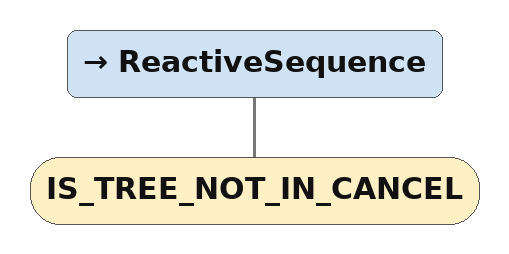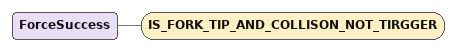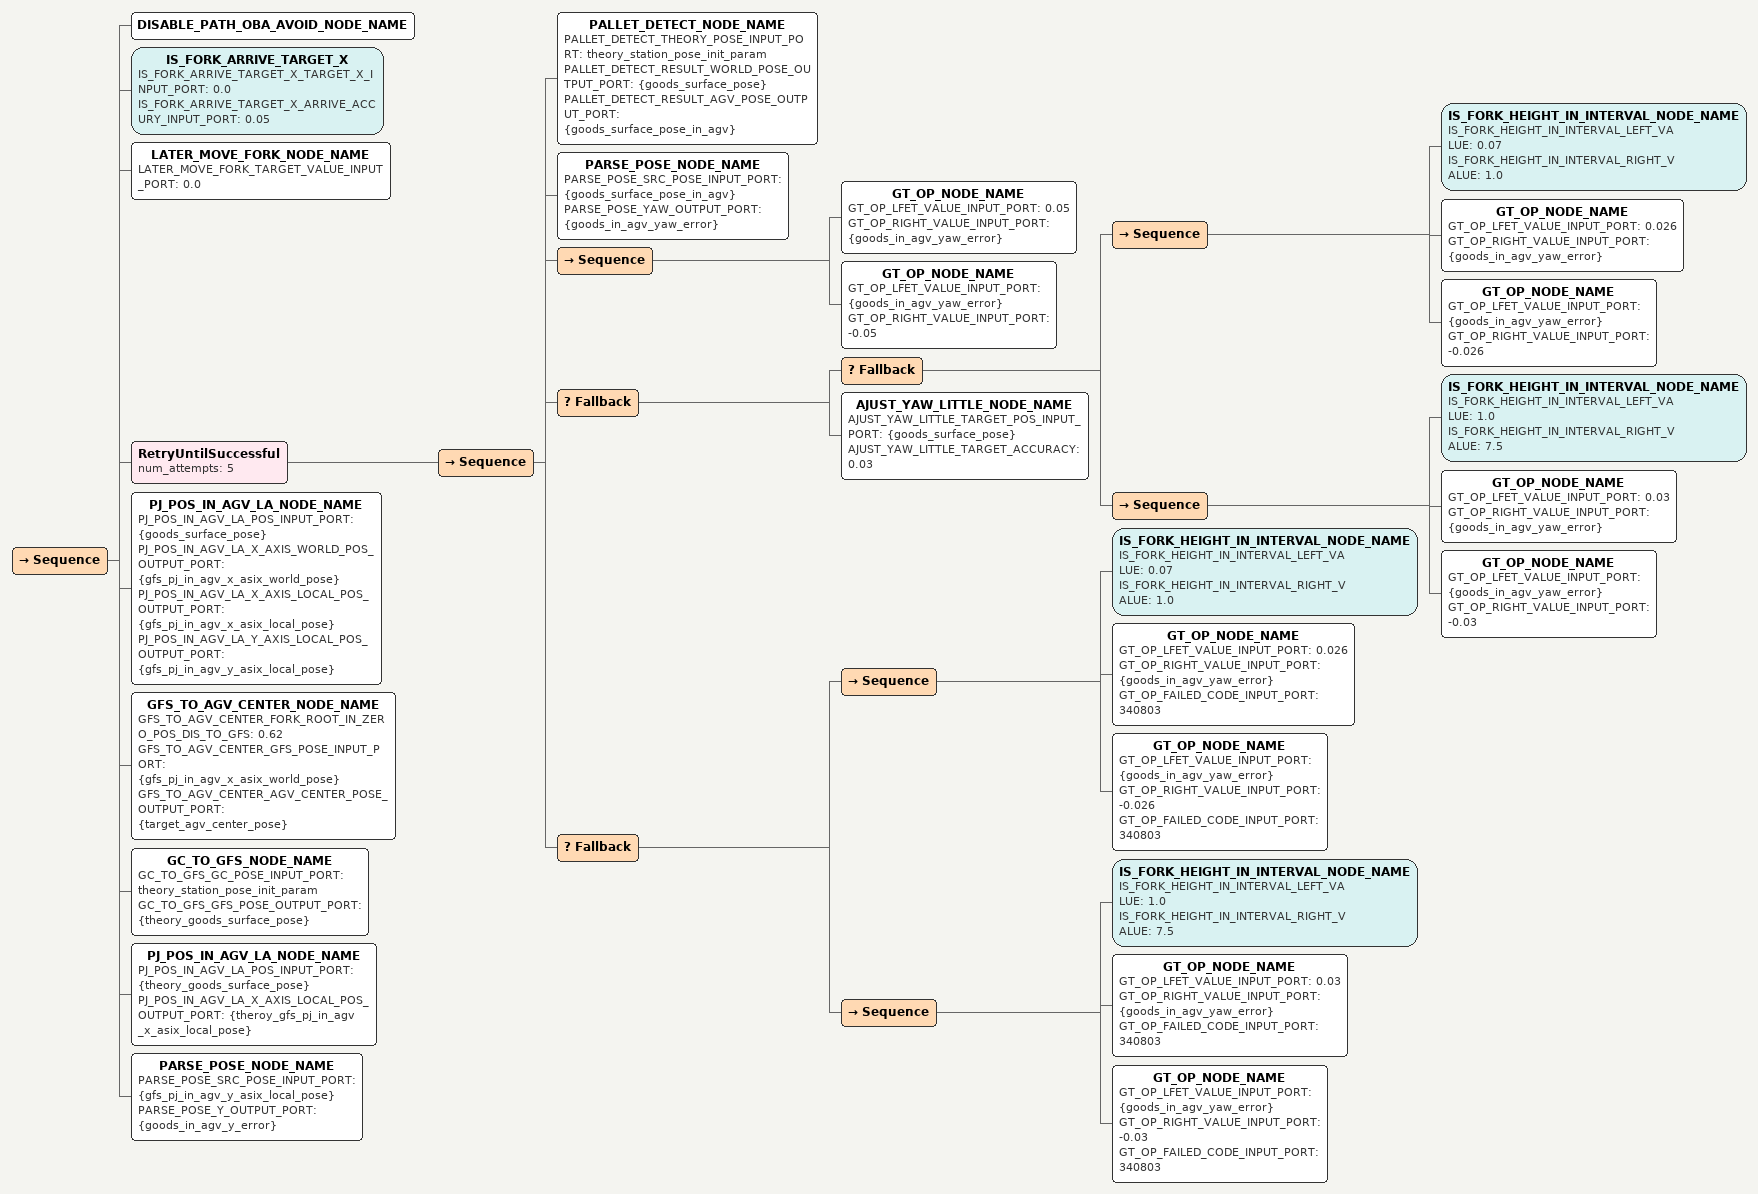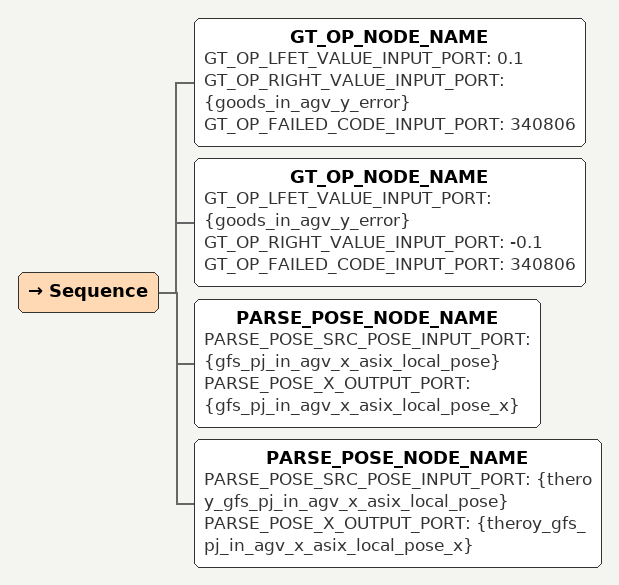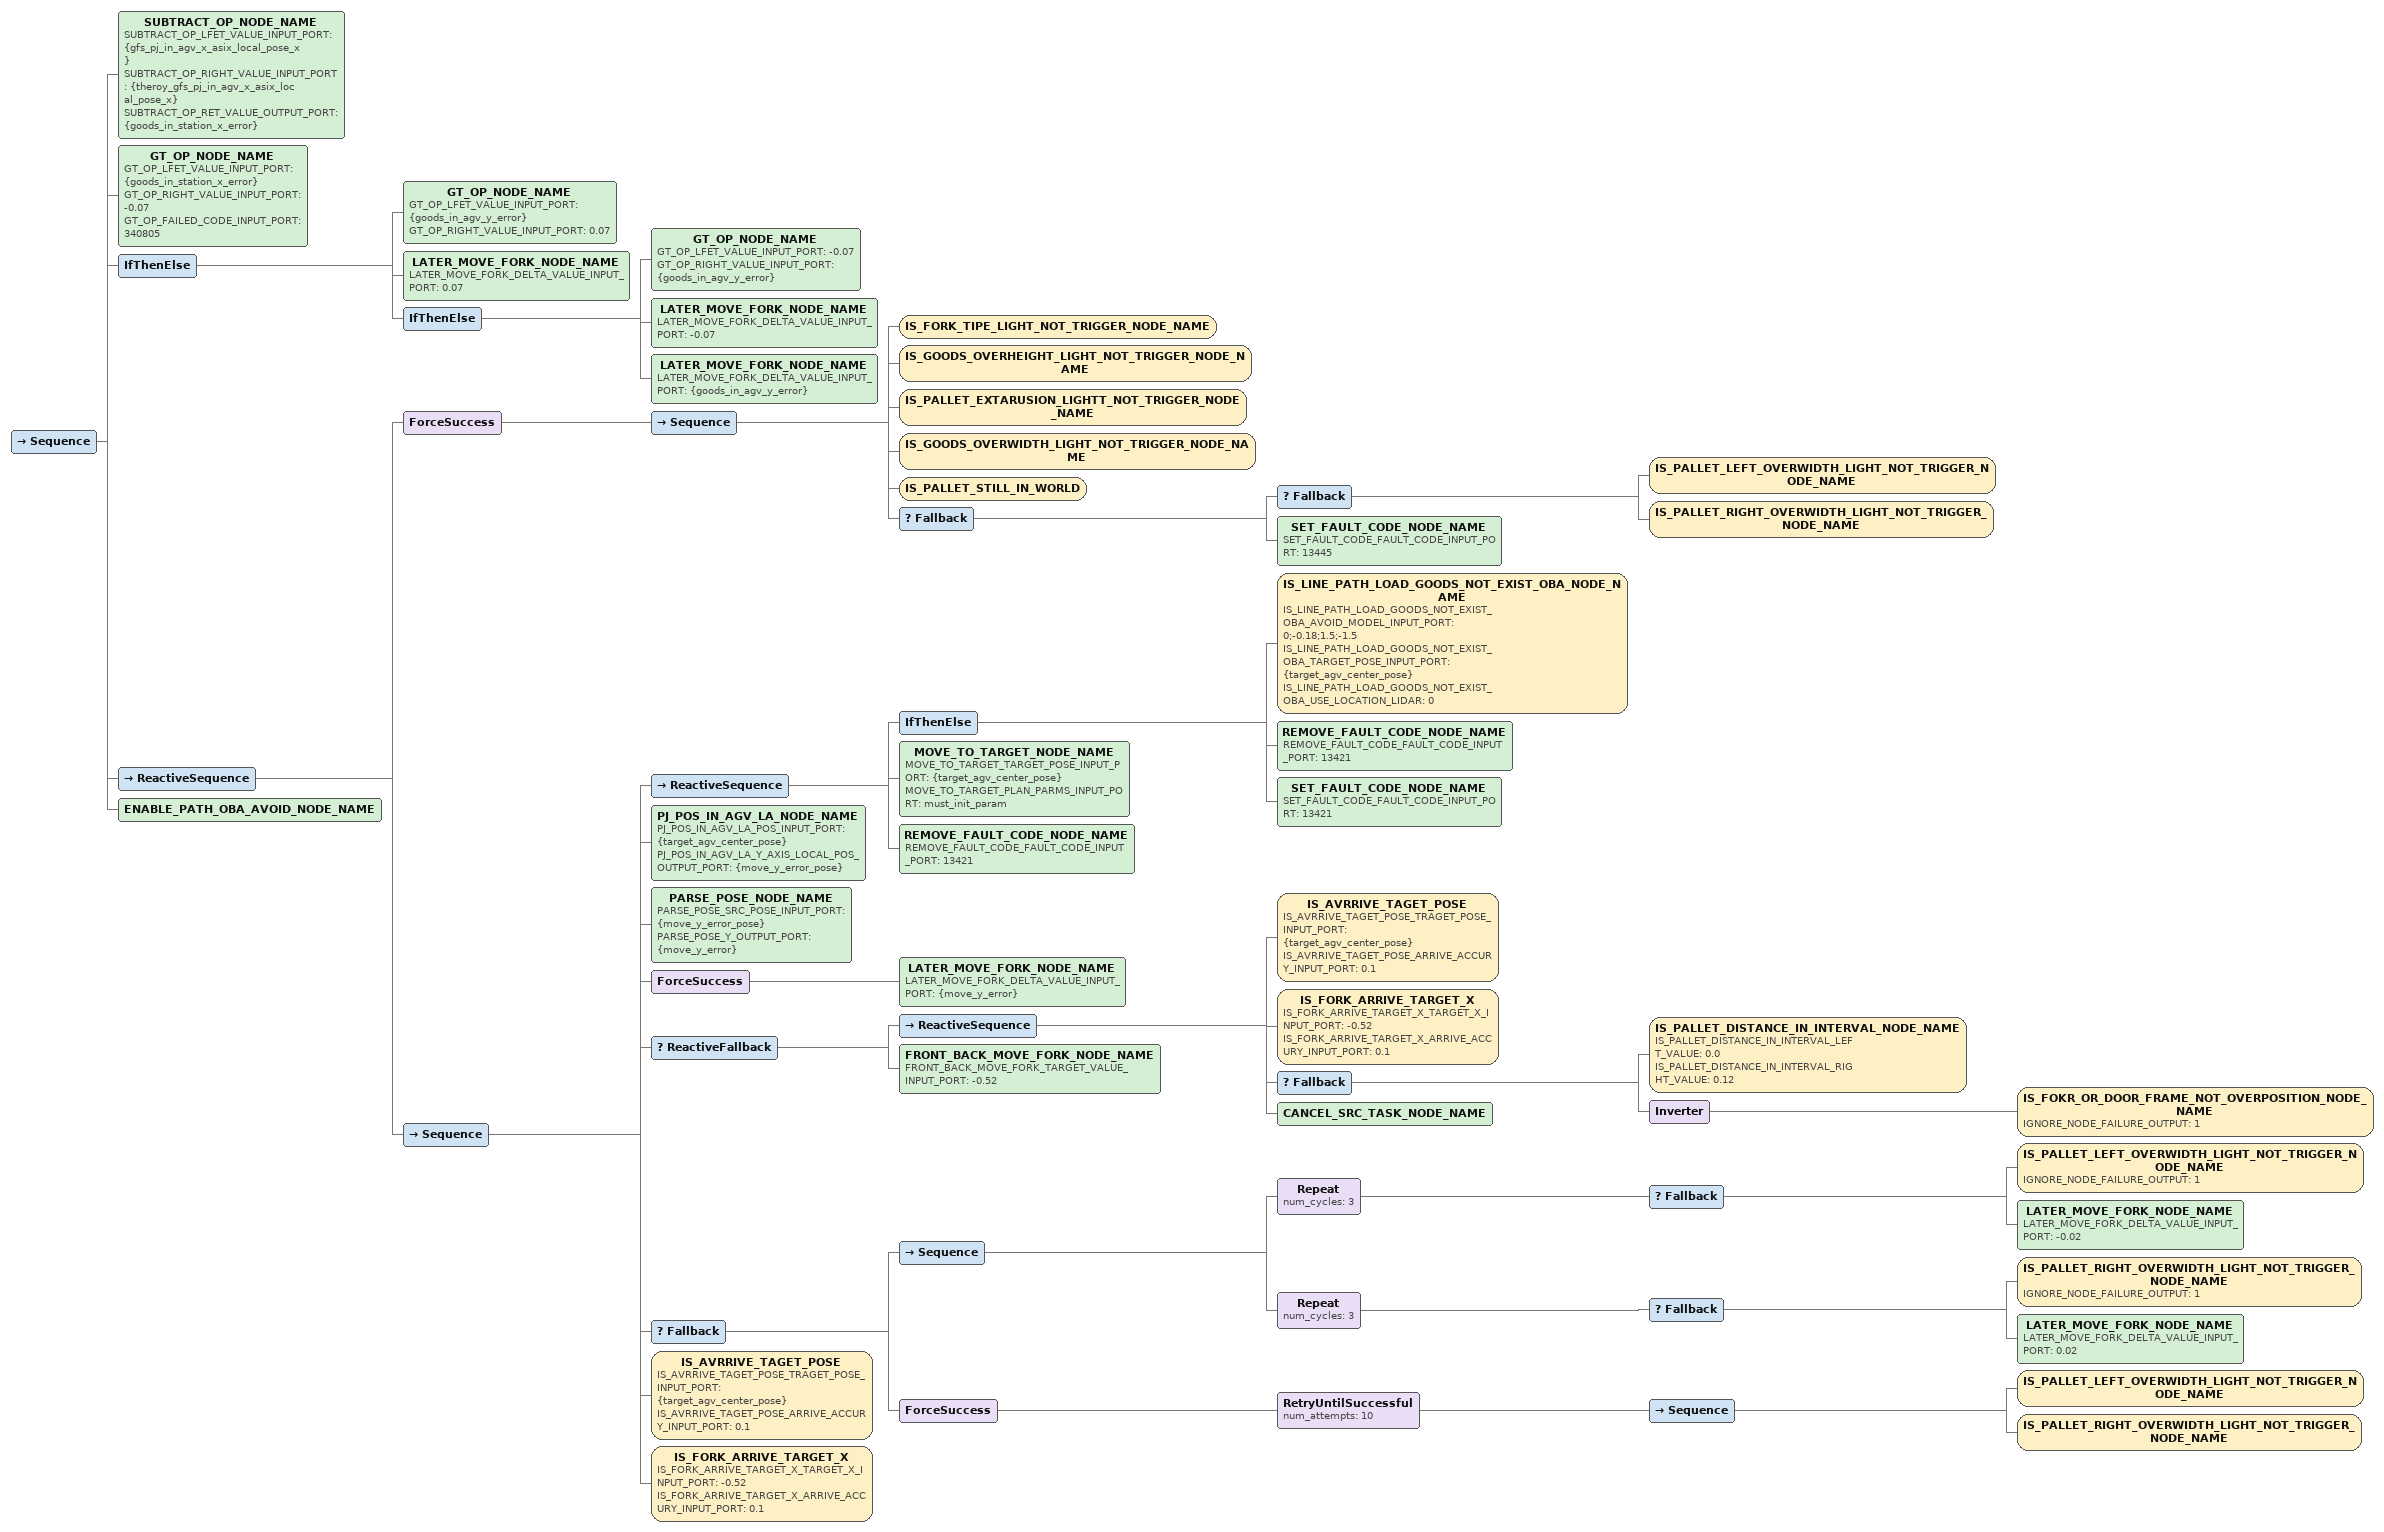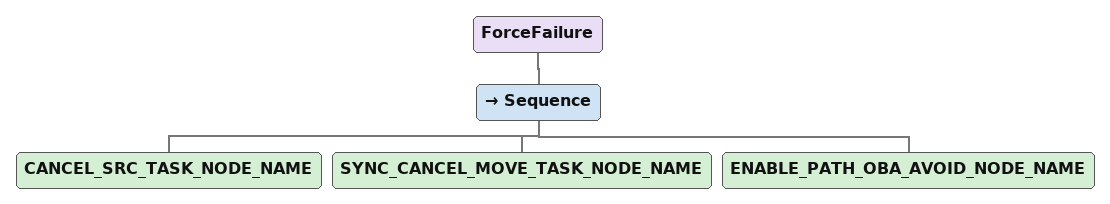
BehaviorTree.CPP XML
<ReactiveSequence>
<IS_TREE_NOT_IN_CANCEL/>
</ReactiveSequence>

<ForceSuccess>
   <IS_FORK_TIP_AND_COLLISON_NOT_TIRGGER/>
</ForceSuccess>

<Sequence>
   <DISABLE_PATH_OBA_AVOID_NODE_NAME/>
   <IS_FORK_ARRIVE_TARGET_X IS_FORK_ARRIVE_TARGET_X_TARGET_X_INPUT_PORT="0.0" IS_FORK_ARRIVE_TARGET_X_ARRIVE_ACCURY_INPUT_PORT="0.05"/>
   <LATER_MOVE_FORK_NODE_NAME LATER_MOVE_FORK_TARGET_VALUE_INPUT_PORT="0.0"/>
   <RetryUntilSuccessful num_attempts="5">
      <Sequence>
         <PALLET_DETECT_NODE_NAME PALLET_DETECT_THEORY_POSE_INPUT_PORT="theory_station_pose_init_param" PALLET_DETECT_RESULT_WORLD_POSE_OUTPUT_PORT="{goods_surface_pose}" PALLET_DETECT_RESULT_AGV_POSE_OUTPUT_PORT="{goods_surface_pose_in_agv}"/>
         <PARSE_POSE_NODE_NAME PARSE_POSE_SRC_POSE_INPUT_PORT="{goods_surface_pose_in_agv}" PARSE_POSE_YAW_OUTPUT_PORT="{goods_in_agv_yaw_error}"/>

         <Sequence>
            <GT_OP_NODE_NAME GT_OP_LFET_VALUE_INPUT_PORT="0.05" GT_OP_RIGHT_VALUE_INPUT_PORT="{goods_in_agv_yaw_error}"/>
            <GT_OP_NODE_NAME GT_OP_LFET_VALUE_INPUT_PORT="{goods_in_agv_yaw_error}" GT_OP_RIGHT_VALUE_INPUT_PORT="-0.05"/>
         </Sequence>

         <Fallback>
            <Fallback>
                <Sequence>
                  <IS_FORK_HEIGHT_IN_INTERVAL_NODE_NAME IS_FORK_HEIGHT_IN_INTERVAL_LEFT_VALUE="0.07" IS_FORK_HEIGHT_IN_INTERVAL_RIGHT_VALUE="1.0"/>
                  <GT_OP_NODE_NAME GT_OP_LFET_VALUE_INPUT_PORT="0.026" GT_OP_RIGHT_VALUE_INPUT_PORT="{goods_in_agv_yaw_error}"/>
                  <GT_OP_NODE_NAME GT_OP_LFET_VALUE_INPUT_PORT="{goods_in_agv_yaw_error}" GT_OP_RIGHT_VALUE_INPUT_PORT="-0.026"/>
               </Sequence>
               <Sequence>
                  <IS_FORK_HEIGHT_IN_INTERVAL_NODE_NAME IS_FORK_HEIGHT_IN_INTERVAL_LEFT_VALUE="1.0" IS_FORK_HEIGHT_IN_INTERVAL_RIGHT_VALUE="7.5"/>
                  <GT_OP_NODE_NAME GT_OP_LFET_VALUE_INPUT_PORT="0.03" GT_OP_RIGHT_VALUE_INPUT_PORT="{goods_in_agv_yaw_error}"/>
                  <GT_OP_NODE_NAME GT_OP_LFET_VALUE_INPUT_PORT="{goods_in_agv_yaw_error}" GT_OP_RIGHT_VALUE_INPUT_PORT="-0.03"/>
               </Sequence>
            </Fallback>
            <AJUST_YAW_LITTLE_NODE_NAME AJUST_YAW_LITTLE_TARGET_POS_INPUT_PORT="{goods_surface_pose}" AJUST_YAW_LITTLE_TARGET_ACCURACY="0.03"/>
         </Fallback>
         <Fallback>
            <Sequence>
               <IS_FORK_HEIGHT_IN_INTERVAL_NODE_NAME IS_FORK_HEIGHT_IN_INTERVAL_LEFT_VALUE="0.07" IS_FORK_HEIGHT_IN_INTERVAL_RIGHT_VALUE="1.0"/>
               <GT_OP_NODE_NAME GT_OP_LFET_VALUE_INPUT_PORT="0.026" GT_OP_RIGHT_VALUE_INPUT_PORT="{goods_in_agv_yaw_error}" GT_OP_FAILED_CODE_INPUT_PORT="340803"/>
               <GT_OP_NODE_NAME GT_OP_LFET_VALUE_INPUT_PORT="{goods_in_agv_yaw_error}" GT_OP_RIGHT_VALUE_INPUT_PORT="-0.026" GT_OP_FAILED_CODE_INPUT_PORT="340803"/>
            </Sequence>
            <Sequence>
               <IS_FORK_HEIGHT_IN_INTERVAL_NODE_NAME IS_FORK_HEIGHT_IN_INTERVAL_LEFT_VALUE="1.0" IS_FORK_HEIGHT_IN_INTERVAL_RIGHT_VALUE="7.5"/>
               <GT_OP_NODE_NAME GT_OP_LFET_VALUE_INPUT_PORT="0.03" GT_OP_RIGHT_VALUE_INPUT_PORT="{goods_in_agv_yaw_error}" GT_OP_FAILED_CODE_INPUT_PORT="340803"/>
               <GT_OP_NODE_NAME GT_OP_LFET_VALUE_INPUT_PORT="{goods_in_agv_yaw_error}" GT_OP_RIGHT_VALUE_INPUT_PORT="-0.03" GT_OP_FAILED_CODE_INPUT_PORT="340803"/>
            </Sequence>
         </Fallback>
      </Sequence>
   </RetryUntilSuccessful>

   <PJ_POS_IN_AGV_LA_NODE_NAME PJ_POS_IN_AGV_LA_POS_INPUT_PORT="{goods_surface_pose}" PJ_POS_IN_AGV_LA_X_AXIS_WORLD_POS_OUTPUT_PORT="{gfs_pj_in_agv_x_asix_world_pose}" PJ_POS_IN_AGV_LA_X_AXIS_LOCAL_POS_OUTPUT_PORT="{gfs_pj_in_agv_x_asix_local_pose}" PJ_POS_IN_AGV_LA_Y_AXIS_LOCAL_POS_OUTPUT_PORT="{gfs_pj_in_agv_y_asix_local_pose}"/>
   <GFS_TO_AGV_CENTER_NODE_NAME GFS_TO_AGV_CENTER_FORK_ROOT_IN_ZERO_POS_DIS_TO_GFS="0.62" GFS_TO_AGV_CENTER_GFS_POSE_INPUT_PORT="{gfs_pj_in_agv_x_asix_world_pose}" GFS_TO_AGV_CENTER_AGV_CENTER_POSE_OUTPUT_PORT="{target_agv_center_pose}"/>
   <GC_TO_GFS_NODE_NAME GC_TO_GFS_GC_POSE_INPUT_PORT="theory_station_pose_init_param" GC_TO_GFS_GFS_POSE_OUTPUT_PORT="{theory_goods_surface_pose}"/>
   <PJ_POS_IN_AGV_LA_NODE_NAME PJ_POS_IN_AGV_LA_POS_INPUT_PORT="{theory_goods_surface_pose}" PJ_POS_IN_AGV_LA_X_AXIS_LOCAL_POS_OUTPUT_PORT="{theroy_gfs_pj_in_agv_x_asix_local_pose}"/>
   <PARSE_POSE_NODE_NAME PARSE_POSE_SRC_POSE_INPUT_PORT="{gfs_pj_in_agv_y_asix_local_pose}" PARSE_POSE_Y_OUTPUT_PORT="{goods_in_agv_y_error}"/>
</Sequence>

<Sequence>
   <GT_OP_NODE_NAME GT_OP_LFET_VALUE_INPUT_PORT="0.1" GT_OP_RIGHT_VALUE_INPUT_PORT="{goods_in_agv_y_error}" GT_OP_FAILED_CODE_INPUT_PORT="340806"/>
   <GT_OP_NODE_NAME GT_OP_LFET_VALUE_INPUT_PORT="{goods_in_agv_y_error}" GT_OP_RIGHT_VALUE_INPUT_PORT="-0.1" GT_OP_FAILED_CODE_INPUT_PORT="340806"/>
   <PARSE_POSE_NODE_NAME PARSE_POSE_SRC_POSE_INPUT_PORT="{gfs_pj_in_agv_x_asix_local_pose}" PARSE_POSE_X_OUTPUT_PORT="{gfs_pj_in_agv_x_asix_local_pose_x}"/>
   <PARSE_POSE_NODE_NAME PARSE_POSE_SRC_POSE_INPUT_PORT="{theroy_gfs_pj_in_agv_x_asix_local_pose}" PARSE_POSE_X_OUTPUT_PORT="{theroy_gfs_pj_in_agv_x_asix_local_pose_x}"/>
</Sequence>

<Sequence>
   <SUBTRACT_OP_NODE_NAME SUBTRACT_OP_LFET_VALUE_INPUT_PORT="{gfs_pj_in_agv_x_asix_local_pose_x}" SUBTRACT_OP_RIGHT_VALUE_INPUT_PORT="{theroy_gfs_pj_in_agv_x_asix_local_pose_x}" SUBTRACT_OP_RET_VALUE_OUTPUT_PORT="{goods_in_station_x_error}"/>
   <GT_OP_NODE_NAME GT_OP_LFET_VALUE_INPUT_PORT="{goods_in_station_x_error}" GT_OP_RIGHT_VALUE_INPUT_PORT="-0.07" GT_OP_FAILED_CODE_INPUT_PORT="340805"/>
   <IfThenElse>
      <GT_OP_NODE_NAME GT_OP_LFET_VALUE_INPUT_PORT="{goods_in_agv_y_error}" GT_OP_RIGHT_VALUE_INPUT_PORT="0.07"/>
      <LATER_MOVE_FORK_NODE_NAME LATER_MOVE_FORK_DELTA_VALUE_INPUT_PORT="0.07"/>
      <IfThenElse>
         <GT_OP_NODE_NAME GT_OP_LFET_VALUE_INPUT_PORT="-0.07" GT_OP_RIGHT_VALUE_INPUT_PORT="{goods_in_agv_y_error}"/>
         <LATER_MOVE_FORK_NODE_NAME LATER_MOVE_FORK_DELTA_VALUE_INPUT_PORT="-0.07"/>
         <LATER_MOVE_FORK_NODE_NAME LATER_MOVE_FORK_DELTA_VALUE_INPUT_PORT="{goods_in_agv_y_error}"/>
      </IfThenElse>
   </IfThenElse>
   <ReactiveSequence>
      <ForceSuccess>
         <Sequence>
            <IS_FORK_TIPE_LIGHT_NOT_TRIGGER_NODE_NAME/>
            <IS_GOODS_OVERHEIGHT_LIGHT_NOT_TRIGGER_NODE_NAME/>
            <IS_PALLET_EXTARUSION_LIGHTT_NOT_TRIGGER_NODE_NAME/>
            <IS_GOODS_OVERWIDTH_LIGHT_NOT_TRIGGER_NODE_NAME/>
            <IS_PALLET_STILL_IN_WORLD/>
            <Fallback>
               <Fallback>
                  <IS_PALLET_LEFT_OVERWIDTH_LIGHT_NOT_TRIGGER_NODE_NAME/>
                  <IS_PALLET_RIGHT_OVERWIDTH_LIGHT_NOT_TRIGGER_NODE_NAME/>
               </Fallback>
               <SET_FAULT_CODE_NODE_NAME SET_FAULT_CODE_FAULT_CODE_INPUT_PORT="13445"/>
            </Fallback>
         </Sequence>
      </ForceSuccess>

      <Sequence>
         <ReactiveSequence>
            <IfThenElse>
               <IS_LINE_PATH_LOAD_GOODS_NOT_EXIST_OBA_NODE_NAME IS_LINE_PATH_LOAD_GOODS_NOT_EXIST_OBA_AVOID_MODEL_INPUT_PORT="0;-0.18;1.5;-1.5" IS_LINE_PATH_LOAD_GOODS_NOT_EXIST_OBA_TARGET_POSE_INPUT_PORT="{target_agv_center_pose}" IS_LINE_PATH_LOAD_GOODS_NOT_EXIST_OBA_USE_LOCATION_LIDAR="0"/>
               <REMOVE_FAULT_CODE_NODE_NAME REMOVE_FAULT_CODE_FAULT_CODE_INPUT_PORT="13421"/>
                <SET_FAULT_CODE_NODE_NAME SET_FAULT_CODE_FAULT_CODE_INPUT_PORT="13421"/>
            </IfThenElse>
            <MOVE_TO_TARGET_NODE_NAME MOVE_TO_TARGET_TARGET_POSE_INPUT_PORT="{target_agv_center_pose}" MOVE_TO_TARGET_PLAN_PARMS_INPUT_PORT="must_init_param"/>
            <REMOVE_FAULT_CODE_NODE_NAME REMOVE_FAULT_CODE_FAULT_CODE_INPUT_PORT="13421"/>
         </ReactiveSequence>

         <PJ_POS_IN_AGV_LA_NODE_NAME PJ_POS_IN_AGV_LA_POS_INPUT_PORT="{target_agv_center_pose}" PJ_POS_IN_AGV_LA_Y_AXIS_LOCAL_POS_OUTPUT_PORT="{move_y_error_pose}"/>
         <PARSE_POSE_NODE_NAME PARSE_POSE_SRC_POSE_INPUT_PORT="{move_y_error_pose}" PARSE_POSE_Y_OUTPUT_PORT="{move_y_error}"/>
         <ForceSuccess>
            <LATER_MOVE_FORK_NODE_NAME LATER_MOVE_FORK_DELTA_VALUE_INPUT_PORT="{move_y_error}"/>
         </ForceSuccess>

         <ReactiveFallback>
            <ReactiveSequence>
               <IS_AVRRIVE_TAGET_POSE IS_AVRRIVE_TAGET_POSE_TRAGET_POSE_INPUT_PORT="{target_agv_center_pose}" IS_AVRRIVE_TAGET_POSE_ARRIVE_ACCURY_INPUT_PORT="0.1"/>
               <IS_FORK_ARRIVE_TARGET_X IS_FORK_ARRIVE_TARGET_X_TARGET_X_INPUT_PORT="-0.52" IS_FORK_ARRIVE_TARGET_X_ARRIVE_ACCURY_INPUT_PORT="0.1"/>
               <Fallback>
                  <IS_PALLET_DISTANCE_IN_INTERVAL_NODE_NAME IS_PALLET_DISTANCE_IN_INTERVAL_LEFT_VALUE="0.0" IS_PALLET_DISTANCE_IN_INTERVAL_RIGHT_VALUE="0.12"/>
                  <Inverter>
                     <IS_FOKR_OR_DOOR_FRAME_NOT_OVERPOSITION_NODE_NAME IGNORE_NODE_FAILURE_OUTPUT="1"/>
                  </Inverter>
               </Fallback>
               <CANCEL_SRC_TASK_NODE_NAME/>
            </ReactiveSequence>
            <FRONT_BACK_MOVE_FORK_NODE_NAME FRONT_BACK_MOVE_FORK_TARGET_VALUE_INPUT_PORT="-0.52"/>
         </ReactiveFallback>

         <Fallback>
            <Sequence>
               <Repeat num_cycles="3">
                  <Fallback>
                     <IS_PALLET_LEFT_OVERWIDTH_LIGHT_NOT_TRIGGER_NODE_NAME IGNORE_NODE_FAILURE_OUTPUT="1"/>
                     <LATER_MOVE_FORK_NODE_NAME LATER_MOVE_FORK_DELTA_VALUE_INPUT_PORT="-0.02"/>
                  </Fallback>
               </Repeat>
               <Repeat num_cycles="3">
                  <Fallback>
                     <IS_PALLET_RIGHT_OVERWIDTH_LIGHT_NOT_TRIGGER_NODE_NAME IGNORE_NODE_FAILURE_OUTPUT="1"/>
                     <LATER_MOVE_FORK_NODE_NAME LATER_MOVE_FORK_DELTA_VALUE_INPUT_PORT="0.02"/>
                  </Fallback>
               </Repeat>
            </Sequence>
            <ForceSuccess>
               <RetryUntilSuccessful num_attempts="10">
                  <Sequence>
                     <IS_PALLET_LEFT_OVERWIDTH_LIGHT_NOT_TRIGGER_NODE_NAME/>
                     <IS_PALLET_RIGHT_OVERWIDTH_LIGHT_NOT_TRIGGER_NODE_NAME/>
                  </Sequence>
               </RetryUntilSuccessful>
            </ForceSuccess>
         </Fallback>

         <IS_AVRRIVE_TAGET_POSE IS_AVRRIVE_TAGET_POSE_TRAGET_POSE_INPUT_PORT="{target_agv_center_pose}" IS_AVRRIVE_TAGET_POSE_ARRIVE_ACCURY_INPUT_PORT="0.1"/>
         <IS_FORK_ARRIVE_TARGET_X IS_FORK_ARRIVE_TARGET_X_TARGET_X_INPUT_PORT="-0.52" IS_FORK_ARRIVE_TARGET_X_ARRIVE_ACCURY_INPUT_PORT="0.1"/>
      </Sequence>
   </ReactiveSequence>
   <ENABLE_PATH_OBA_AVOID_NODE_NAME/>
</Sequence>

<ForceFailure>
   <Sequence>
      <CANCEL_SRC_TASK_NODE_NAME/>
      <SYNC_CANCEL_MOVE_TASK_NODE_NAME/>
      <ENABLE_PATH_OBA_AVOID_NODE_NAME/>
   </Sequence>
</ForceFailure>
